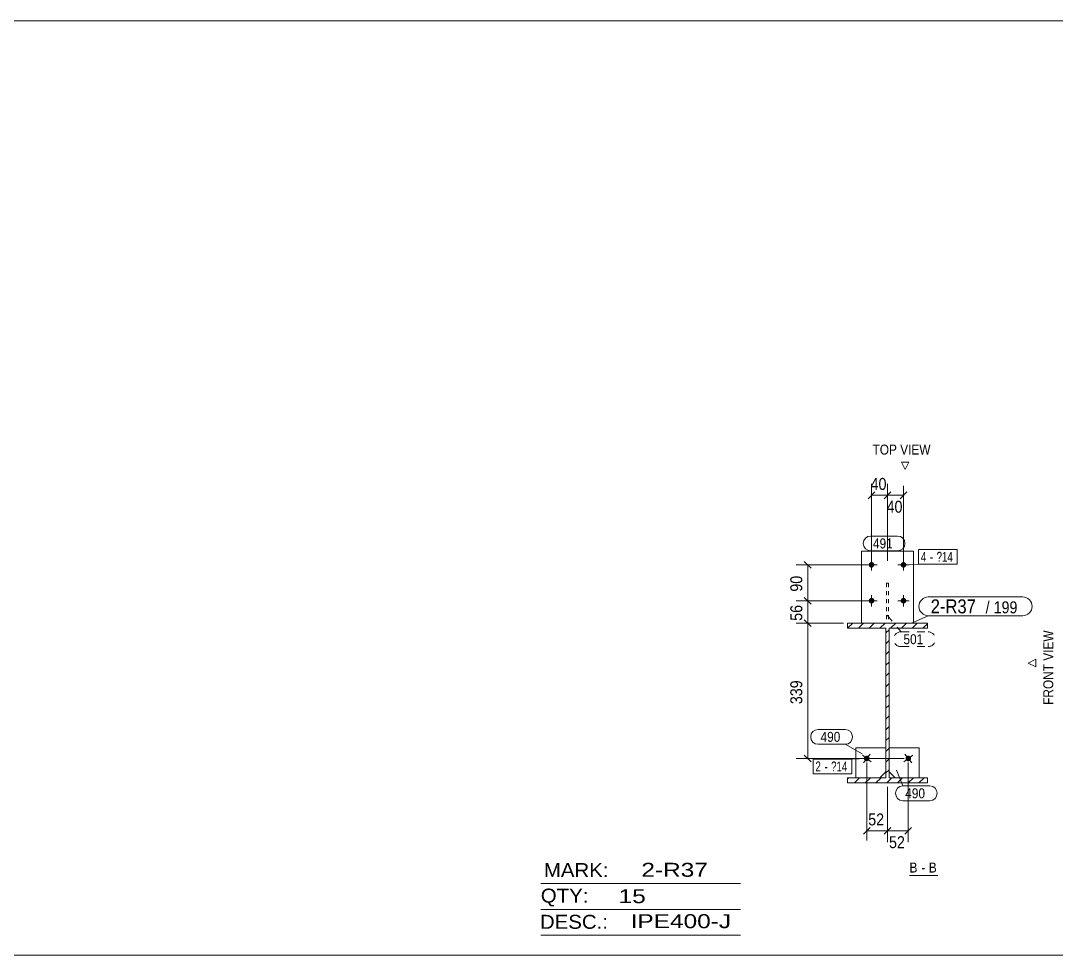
# Model space of a CAD drawing. Header units: millimetres. Extents: x 2 to 1174, y 1 to 825.
# Drawn here: x 261.7 to 521.1, y 5 to 239 of the extents above; entities that cross this region are included whole.
import ezdxf

# ---------------------------------------------------------------- set-up
doc = ezdxf.new("R2010")
doc.units = ezdxf.units.MM
for name, pattern in [('XKITLINE00', [0]), ('XKITLINE01', [4, 1, -1, 1, -1]), ('XKITLINE02', [4, 2, -2])]:
    doc.linetypes.add(name, pattern=pattern)
for name, color, linetype, lineweight in [('Bolt', 3, 'Continuous', 0), ('BoltMark', 7, 'Continuous', 0), ('Dimensions', 7, 'Continuous', 0), ('DrawingSheet', 5, 'Continuous', 0), ('OtherObjectType', 7, 'Continuous', 0), ('Part', 2, 'Continuous', 0), ('PartMark', 7, 'Continuous', 0)]:
    doc.layers.add(name, color=color, linetype=linetype, lineweight=lineweight)
doc.styles.add('ARIAL', font='ARIAL.TTF')
doc.styles.add('ARIAL_NARROW', font='ARIALN.TTF')

# ---------------------------------------------------------------- blocks, each defined once
blk = doc.blocks.new('*A1')
at = {"layer": 'Part', "color": 7, "linetype": 'XKITLINE00', "lineweight": 0}
for p, q in [((468.84, 86.87), (470.14, 88.17)), ((468.84, 86.87), (468.84, 86.87)), ((471.53, 86.87), (472.83, 88.17)), ((474.22, 86.87), (475.52, 88.17)), ((476.92, 86.87), (478.22, 88.17)), ((478.44, 85.7), (479.24, 86.5)), ((479.61, 86.87), (480.91, 88.17)), ((482.31, 86.87), (483.61, 88.17)), ((485, 86.87), (486.3, 88.17)), ((487.69, 86.87), (488.84, 88.01)), ((478.44, 83), (479.24, 83.8)), ((478.44, 80.31), (479.24, 81.11)), ((478.44, 77.61), (479.24, 78.41)), ((478.44, 74.92), (479.24, 75.72)), ((478.44, 72.23), (479.24, 73.03)), ((478.44, 69.53), (479.24, 70.33)), ((478.44, 66.84), (479.24, 67.64)), ((478.44, 64.14), (479.24, 64.94)), ((478.44, 61.45), (479.24, 62.25)), ((478.44, 58.76), (479.24, 59.56)), ((478.44, 56.06), (479.24, 56.86)), ((478.44, 53.37), (479.24, 54.17)), ((468.84, 49.16), (469.15, 49.47)), ((470.55, 48.17), (471.85, 49.47)), ((473.24, 48.17), (474.54, 49.47)), ((475.93, 48.17), (477.23, 49.47)), ((478.44, 50.67), (479.24, 51.47)), ((478.63, 48.17), (479.93, 49.47)), ((481.32, 48.17), (482.62, 49.47)), ((484.02, 48.17), (485.32, 49.47)), ((486.71, 48.17), (488.01, 49.47))]:
    blk.add_line(p, q, dxfattribs=at)
blk = doc.blocks.new('*A158')
at = {"layer": 'Bolt'}
blk.add_hatch(color=3, dxfattribs=at).paths.add_polyline_path([(483.63, 54.85), (483.66, 54.87), (483.69, 54.88), (483.72, 54.9), (483.75, 54.91), (483.78, 54.93), (483.82, 54.94), (483.85, 54.95), (483.88, 54.96), (483.92, 54.96), (483.95, 54.97), (483.99, 54.97), (484.02, 54.97), (484.05, 54.97), (484.09, 54.97), (484.12, 54.97), (484.16, 54.96), (484.19, 54.96), (484.22, 54.95), (484.26, 54.94), (484.29, 54.93), (484.32, 54.91), (484.35, 54.9), (484.38, 54.88), (484.41, 54.86), (484.44, 54.85), (484.47, 54.82), (484.49, 54.8), (484.52, 54.78), (484.54, 54.76), (484.57, 54.73), (484.59, 54.7), (484.61, 54.68), (484.63, 54.65), (484.65, 54.62), (484.66, 54.59), (484.68, 54.56), (484.69, 54.52), (484.7, 54.49), (484.71, 54.46), (484.72, 54.43), (484.73, 54.39), (484.73, 54.36), (484.73, 54.32), (484.74, 54.29), (484.74, 54.26), (484.73, 54.22), (484.73, 54.19), (484.73, 54.15), (484.72, 54.12), (484.71, 54.09), (484.7, 54.05), (484.69, 54.02), (484.68, 53.99), (484.66, 53.96), (484.64, 53.93), (484.63, 53.9), (484.61, 53.87), (484.59, 53.84), (484.56, 53.82), (484.54, 53.79), (484.52, 53.77), (484.49, 53.74), (484.47, 53.72), (484.44, 53.7), (484.41, 53.68), (484.38, 53.66), (484.35, 53.65), (484.32, 53.63), (484.29, 53.62), (484.25, 53.61), (484.22, 53.6), (484.19, 53.59), (484.15, 53.58), (484.12, 53.58), (484.09, 53.58), (484.05, 53.57), (484.02, 53.57), (483.98, 53.58), (483.95, 53.58), (483.91, 53.58), (483.88, 53.59), (483.85, 53.6), (483.81, 53.61), (483.78, 53.62), (483.75, 53.63), (483.72, 53.65), (483.69, 53.67), (483.66, 53.68), (483.63, 53.7), (483.6, 53.72), (483.58, 53.74), (483.55, 53.77), (483.53, 53.79), (483.5, 53.82), (483.48, 53.84), (483.46, 53.87), (483.44, 53.9), (483.43, 53.93), (483.41, 53.96), (483.4, 53.99), (483.38, 54.02), (483.37, 54.06), (483.36, 54.09), (483.35, 54.12), (483.35, 54.16), (483.34, 54.19), (483.34, 54.22), (483.34, 54.26), (483.34, 54.29), (483.34, 54.33), (483.34, 54.36), (483.35, 54.39), (483.35, 54.43), (483.36, 54.46), (483.37, 54.49), (483.38, 54.53), (483.4, 54.56), (483.41, 54.59), (483.43, 54.62), (483.44, 54.65), (483.46, 54.68), (483.48, 54.71), (483.51, 54.73), (483.53, 54.76), (483.55, 54.78), (483.58, 54.8), (483.61, 54.83)], flags=17)
at = {"layer": 'Bolt', "color": 3, "linetype": 'XKITLINE00', "lineweight": 0}
for p, q in [((482.93, 53.41), (485.14, 55.13)), ((483.18, 55.38), (484.9, 53.17))]:
    blk.add_line(p, q, dxfattribs=at)
blk = doc.blocks.new('*A159')
at = {"layer": 'Bolt'}
for points in [[(475.53, 102.74), (475.53, 102.7), (475.53, 102.67), (475.52, 102.64), (475.51, 102.6), (475.51, 102.57), (475.49, 102.54), (475.48, 102.51), (475.47, 102.47), (475.45, 102.44), (475.44, 102.41), (475.42, 102.38), (475.4, 102.36), (475.38, 102.33), (475.35, 102.3), (475.33, 102.28), (475.31, 102.25), (475.28, 102.23), (475.25, 102.21), (475.22, 102.19), (475.2, 102.17), (475.17, 102.16), (475.13, 102.14), (475.1, 102.13), (475.07, 102.11), (475.04, 102.1), (475.01, 102.09), (474.97, 102.09), (474.94, 102.08), (474.9, 102.08), (474.87, 102.07), (474.84, 102.07), (474.8, 102.07), (474.77, 102.08), (474.73, 102.08), (474.7, 102.09), (474.67, 102.09), (474.63, 102.1), (474.6, 102.11), (474.57, 102.13), (474.54, 102.14), (474.51, 102.16), (474.48, 102.17), (474.45, 102.19), (474.42, 102.21), (474.39, 102.23), (474.37, 102.25), (474.34, 102.28), (474.32, 102.3), (474.29, 102.33), (474.27, 102.36), (474.25, 102.38), (474.24, 102.41), (474.22, 102.44), (474.2, 102.47), (474.19, 102.51), (474.18, 102.54), (474.17, 102.57), (474.16, 102.6), (474.15, 102.64), (474.14, 102.67), (474.14, 102.7), (474.14, 102.74), (474.14, 102.77), (474.14, 102.81), (474.14, 102.84), (474.14, 102.88), (474.15, 102.91), (474.16, 102.94), (474.17, 102.98), (474.18, 103.01), (474.19, 103.04), (474.2, 103.07), (474.22, 103.1), (474.24, 103.13), (474.25, 103.16), (474.27, 103.19), (474.29, 103.22), (474.32, 103.24), (474.34, 103.27), (474.37, 103.29), (474.39, 103.31), (474.42, 103.34), (474.45, 103.36), (474.48, 103.37), (474.51, 103.39), (474.54, 103.41), (474.57, 103.42), (474.6, 103.43), (474.63, 103.44), (474.67, 103.45), (474.7, 103.46), (474.73, 103.47), (474.77, 103.47), (474.8, 103.47), (474.84, 103.47), (474.87, 103.47), (474.9, 103.47), (474.94, 103.47), (474.97, 103.46), (475.01, 103.45), (475.04, 103.44), (475.07, 103.43), (475.1, 103.42), (475.13, 103.41), (475.17, 103.39), (475.2, 103.37), (475.22, 103.36), (475.25, 103.34), (475.28, 103.31), (475.31, 103.29), (475.33, 103.27), (475.35, 103.24), (475.38, 103.22), (475.4, 103.19), (475.42, 103.16), (475.44, 103.13), (475.45, 103.1), (475.47, 103.07), (475.48, 103.04), (475.49, 103.01), (475.51, 102.98), (475.51, 102.94), (475.52, 102.91), (475.53, 102.88), (475.53, 102.84), (475.53, 102.81), (475.54, 102.77)], [(483.53, 102.74), (483.53, 102.7), (483.53, 102.67), (483.52, 102.64), (483.51, 102.6), (483.51, 102.57), (483.49, 102.54), (483.48, 102.51), (483.47, 102.47), (483.45, 102.44), (483.44, 102.41), (483.42, 102.38), (483.4, 102.36), (483.38, 102.33), (483.35, 102.3), (483.33, 102.28), (483.31, 102.25), (483.28, 102.23), (483.25, 102.21), (483.22, 102.19), (483.2, 102.17), (483.17, 102.16), (483.13, 102.14), (483.1, 102.13), (483.07, 102.11), (483.04, 102.1), (483.01, 102.09), (482.97, 102.09), (482.94, 102.08), (482.9, 102.08), (482.87, 102.07), (482.84, 102.07), (482.8, 102.07), (482.77, 102.08), (482.73, 102.08), (482.7, 102.09), (482.67, 102.09), (482.63, 102.1), (482.6, 102.11), (482.57, 102.13), (482.54, 102.14), (482.51, 102.16), (482.48, 102.17), (482.45, 102.19), (482.42, 102.21), (482.39, 102.23), (482.37, 102.25), (482.34, 102.28), (482.32, 102.3), (482.29, 102.33), (482.27, 102.36), (482.25, 102.38), (482.24, 102.41), (482.22, 102.44), (482.2, 102.47), (482.19, 102.51), (482.18, 102.54), (482.17, 102.57), (482.16, 102.6), (482.15, 102.64), (482.14, 102.67), (482.14, 102.7), (482.14, 102.74), (482.14, 102.77), (482.14, 102.81), (482.14, 102.84), (482.14, 102.88), (482.15, 102.91), (482.16, 102.94), (482.17, 102.98), (482.18, 103.01), (482.19, 103.04), (482.2, 103.07), (482.22, 103.1), (482.24, 103.13), (482.25, 103.16), (482.27, 103.19), (482.29, 103.22), (482.32, 103.24), (482.34, 103.27), (482.37, 103.29), (482.39, 103.31), (482.42, 103.34), (482.45, 103.36), (482.48, 103.37), (482.51, 103.39), (482.54, 103.41), (482.57, 103.42), (482.6, 103.43), (482.63, 103.44), (482.67, 103.45), (482.7, 103.46), (482.73, 103.47), (482.77, 103.47), (482.8, 103.47), (482.84, 103.47), (482.87, 103.47), (482.9, 103.47), (482.94, 103.47), (482.97, 103.46), (483.01, 103.45), (483.04, 103.44), (483.07, 103.43), (483.1, 103.42), (483.13, 103.41), (483.17, 103.39), (483.2, 103.37), (483.22, 103.36), (483.25, 103.34), (483.28, 103.31), (483.31, 103.29), (483.33, 103.27), (483.35, 103.24), (483.38, 103.22), (483.4, 103.19), (483.42, 103.16), (483.44, 103.13), (483.45, 103.1), (483.47, 103.07), (483.48, 103.04), (483.49, 103.01), (483.51, 102.98), (483.51, 102.94), (483.52, 102.91), (483.53, 102.88), (483.53, 102.84), (483.53, 102.81), (483.54, 102.77)], [(475.53, 93.74), (475.53, 93.7), (475.53, 93.67), (475.52, 93.64), (475.51, 93.6), (475.51, 93.57), (475.49, 93.54), (475.48, 93.51), (475.47, 93.47), (475.45, 93.44), (475.44, 93.41), (475.42, 93.38), (475.4, 93.36), (475.38, 93.33), (475.35, 93.3), (475.33, 93.28), (475.31, 93.25), (475.28, 93.23), (475.25, 93.21), (475.22, 93.19), (475.2, 93.17), (475.17, 93.16), (475.13, 93.14), (475.1, 93.13), (475.07, 93.11), (475.04, 93.1), (475.01, 93.09), (474.97, 93.09), (474.94, 93.08), (474.9, 93.08), (474.87, 93.07), (474.84, 93.07), (474.8, 93.07), (474.77, 93.08), (474.73, 93.08), (474.7, 93.09), (474.67, 93.09), (474.63, 93.1), (474.6, 93.11), (474.57, 93.13), (474.54, 93.14), (474.51, 93.16), (474.48, 93.17), (474.45, 93.19), (474.42, 93.21), (474.39, 93.23), (474.37, 93.25), (474.34, 93.28), (474.32, 93.3), (474.29, 93.33), (474.27, 93.36), (474.25, 93.38), (474.24, 93.41), (474.22, 93.44), (474.2, 93.47), (474.19, 93.51), (474.18, 93.54), (474.17, 93.57), (474.16, 93.6), (474.15, 93.64), (474.14, 93.67), (474.14, 93.7), (474.14, 93.74), (474.14, 93.77), (474.14, 93.81), (474.14, 93.84), (474.14, 93.88), (474.15, 93.91), (474.16, 93.94), (474.17, 93.98), (474.18, 94.01), (474.19, 94.04), (474.2, 94.07), (474.22, 94.1), (474.24, 94.13), (474.25, 94.16), (474.27, 94.19), (474.29, 94.22), (474.32, 94.24), (474.34, 94.27), (474.37, 94.29), (474.39, 94.31), (474.42, 94.34), (474.45, 94.36), (474.48, 94.37), (474.51, 94.39), (474.54, 94.41), (474.57, 94.42), (474.6, 94.43), (474.63, 94.44), (474.67, 94.45), (474.7, 94.46), (474.73, 94.47), (474.77, 94.47), (474.8, 94.47), (474.84, 94.47), (474.87, 94.47), (474.9, 94.47), (474.94, 94.47), (474.97, 94.46), (475.01, 94.45), (475.04, 94.44), (475.07, 94.43), (475.1, 94.42), (475.13, 94.41), (475.17, 94.39), (475.2, 94.37), (475.22, 94.36), (475.25, 94.34), (475.28, 94.31), (475.31, 94.29), (475.33, 94.27), (475.35, 94.24), (475.38, 94.22), (475.4, 94.19), (475.42, 94.16), (475.44, 94.13), (475.45, 94.1), (475.47, 94.07), (475.48, 94.04), (475.49, 94.01), (475.51, 93.98), (475.51, 93.94), (475.52, 93.91), (475.53, 93.88), (475.53, 93.84), (475.53, 93.81), (475.54, 93.77)], [(483.53, 93.74), (483.53, 93.7), (483.53, 93.67), (483.52, 93.64), (483.51, 93.6), (483.51, 93.57), (483.49, 93.54), (483.48, 93.51), (483.47, 93.47), (483.45, 93.44), (483.44, 93.41), (483.42, 93.38), (483.4, 93.36), (483.38, 93.33), (483.35, 93.3), (483.33, 93.28), (483.31, 93.25), (483.28, 93.23), (483.25, 93.21), (483.22, 93.19), (483.2, 93.17), (483.17, 93.16), (483.13, 93.14), (483.1, 93.13), (483.07, 93.11), (483.04, 93.1), (483.01, 93.09), (482.97, 93.09), (482.94, 93.08), (482.9, 93.08), (482.87, 93.07), (482.84, 93.07), (482.8, 93.07), (482.77, 93.08), (482.73, 93.08), (482.7, 93.09), (482.67, 93.09), (482.63, 93.1), (482.6, 93.11), (482.57, 93.13), (482.54, 93.14), (482.51, 93.16), (482.48, 93.17), (482.45, 93.19), (482.42, 93.21), (482.39, 93.23), (482.37, 93.25), (482.34, 93.28), (482.32, 93.3), (482.29, 93.33), (482.27, 93.36), (482.25, 93.38), (482.24, 93.41), (482.22, 93.44), (482.2, 93.47), (482.19, 93.51), (482.18, 93.54), (482.17, 93.57), (482.16, 93.6), (482.15, 93.64), (482.14, 93.67), (482.14, 93.7), (482.14, 93.74), (482.14, 93.77), (482.14, 93.81), (482.14, 93.84), (482.14, 93.88), (482.15, 93.91), (482.16, 93.94), (482.17, 93.98), (482.18, 94.01), (482.19, 94.04), (482.2, 94.07), (482.22, 94.1), (482.24, 94.13), (482.25, 94.16), (482.27, 94.19), (482.29, 94.22), (482.32, 94.24), (482.34, 94.27), (482.37, 94.29), (482.39, 94.31), (482.42, 94.34), (482.45, 94.36), (482.48, 94.37), (482.51, 94.39), (482.54, 94.41), (482.57, 94.42), (482.6, 94.43), (482.63, 94.44), (482.67, 94.45), (482.7, 94.46), (482.73, 94.47), (482.77, 94.47), (482.8, 94.47), (482.84, 94.47), (482.87, 94.47), (482.9, 94.47), (482.94, 94.47), (482.97, 94.46), (483.01, 94.45), (483.04, 94.44), (483.07, 94.43), (483.1, 94.42), (483.13, 94.41), (483.17, 94.39), (483.2, 94.37), (483.22, 94.36), (483.25, 94.34), (483.28, 94.31), (483.31, 94.29), (483.33, 94.27), (483.35, 94.24), (483.38, 94.22), (483.4, 94.19), (483.42, 94.16), (483.44, 94.13), (483.45, 94.1), (483.47, 94.07), (483.48, 94.04), (483.49, 94.01), (483.51, 93.98), (483.51, 93.94), (483.52, 93.91), (483.53, 93.88), (483.53, 93.84), (483.53, 93.81), (483.54, 93.77)]]:
    blk.add_hatch(color=3, dxfattribs=at).paths.add_polyline_path(points, flags=17)
at = {"layer": 'Bolt', "color": 3, "linetype": 'XKITLINE00', "lineweight": 0}
for p, q in [((474.84, 104.17), (474.84, 101.37)), ((482.84, 104.17), (482.84, 101.37)), ((476.24, 102.77), (473.44, 102.77)), ((484.24, 102.77), (481.44, 102.77)), ((476.24, 93.77), (473.44, 93.77)), ((474.84, 95.17), (474.84, 92.37)), ((484.24, 93.77), (481.44, 93.77)), ((482.84, 95.17), (482.84, 92.37))]:
    blk.add_line(p, q, dxfattribs=at)
blk = doc.blocks.new('*A160')
at = {"layer": 'Bolt'}
blk.add_hatch(color=3, dxfattribs=at).paths.add_polyline_path([(473.18, 53.74), (473.15, 53.77), (473.13, 53.79), (473.11, 53.82), (473.08, 53.84), (473.06, 53.87), (473.04, 53.9), (473.03, 53.93), (473.01, 53.96), (473, 53.99), (472.98, 54.02), (472.97, 54.05), (472.96, 54.09), (472.95, 54.12), (472.95, 54.15), (472.94, 54.19), (472.94, 54.22), (472.94, 54.26), (472.94, 54.29), (472.94, 54.32), (472.94, 54.36), (472.95, 54.39), (472.95, 54.43), (472.96, 54.46), (472.97, 54.49), (472.98, 54.52), (473, 54.56), (473.01, 54.59), (473.03, 54.62), (473.04, 54.65), (473.06, 54.68), (473.08, 54.7), (473.1, 54.73), (473.13, 54.76), (473.15, 54.78), (473.18, 54.8), (473.2, 54.82), (473.23, 54.85), (473.26, 54.86), (473.29, 54.88), (473.32, 54.9), (473.35, 54.91), (473.38, 54.93), (473.41, 54.94), (473.45, 54.95), (473.48, 54.96), (473.51, 54.96), (473.55, 54.97), (473.58, 54.97), (473.62, 54.97), (473.65, 54.97), (473.69, 54.97), (473.72, 54.97), (473.75, 54.96), (473.79, 54.96), (473.82, 54.95), (473.85, 54.94), (473.89, 54.93), (473.92, 54.91), (473.95, 54.9), (473.98, 54.88), (474.01, 54.87), (474.04, 54.85), (474.07, 54.83), (474.09, 54.8), (474.12, 54.78), (474.14, 54.76), (474.16, 54.73), (474.19, 54.71), (474.21, 54.68), (474.23, 54.65), (474.24, 54.62), (474.26, 54.59), (474.28, 54.56), (474.29, 54.53), (474.3, 54.49), (474.31, 54.46), (474.32, 54.43), (474.33, 54.39), (474.33, 54.36), (474.33, 54.33), (474.34, 54.29), (474.34, 54.26), (474.33, 54.22), (474.33, 54.19), (474.33, 54.16), (474.32, 54.12), (474.31, 54.09), (474.3, 54.06), (474.29, 54.02), (474.28, 53.99), (474.26, 53.96), (474.25, 53.93), (474.23, 53.9), (474.21, 53.87), (474.19, 53.84), (474.17, 53.82), (474.14, 53.79), (474.12, 53.77), (474.09, 53.74), (474.07, 53.72), (474.04, 53.7), (474.01, 53.68), (473.98, 53.67), (473.95, 53.65), (473.92, 53.63), (473.89, 53.62), (473.86, 53.61), (473.82, 53.6), (473.79, 53.59), (473.76, 53.58), (473.72, 53.58), (473.69, 53.58), (473.65, 53.57), (473.62, 53.57), (473.59, 53.58), (473.55, 53.58), (473.52, 53.58), (473.48, 53.59), (473.45, 53.6), (473.42, 53.61), (473.38, 53.62), (473.35, 53.63), (473.32, 53.65), (473.29, 53.66), (473.26, 53.68), (473.23, 53.7), (473.21, 53.72)], flags=17)
at = {"layer": 'Bolt', "color": 3, "linetype": 'XKITLINE00', "lineweight": 0}
for p, q in [((474.74, 53.41), (472.53, 55.13)), ((472.78, 53.17), (474.5, 55.38))]:
    blk.add_line(p, q, dxfattribs=at)
blk = doc.blocks.new('*A161')
at = {"layer": 'Part', "color": 2, "linetype": 'XKITLINE00', "lineweight": 0}
for p, q in [((468.84, 86.87), (468.84, 88.17)), ((468.84, 88.17), (488.84, 88.17)), ((478.44, 86.87), (468.84, 86.87)), ((478.44, 49.47), (478.44, 86.87)), ((488.84, 86.87), (479.24, 86.87)), ((479.24, 86.87), (479.24, 49.47)), ((488.84, 88.17), (488.84, 86.87)), ((468.84, 48.17), (468.84, 49.47)), ((468.84, 49.47), (478.44, 49.47)), ((479.24, 49.47), (488.84, 49.47)), ((488.84, 49.47), (488.84, 48.17)), ((488.84, 48.17), (468.84, 48.17))]:
    blk.add_line(p, q, dxfattribs=at)
blk = doc.blocks.new('*A162')
at = {"layer": 'Part', "color": 2, "linetype": 'XKITLINE00', "lineweight": 0}
for p, q in [((479.24, 56.97), (486.74, 56.97)), ((486.74, 56.97), (486.74, 49.47)), ((480.74, 49.47), (479.24, 50.97))]:
    blk.add_line(p, q, dxfattribs=at)
at = {"layer": 'Part', "color": 7, "linetype": 'XKITLINE01', "lineweight": 0}
for p, q in [((479.24, 50.97), (479.24, 56.97)), ((486.74, 49.47), (480.74, 49.47))]:
    blk.add_line(p, q, dxfattribs=at)
blk = doc.blocks.new('*A163')
at = {"layer": 'Part', "color": 2, "linetype": 'XKITLINE00', "lineweight": 0}
for p, q in [((472.34, 88.17), (472.34, 106.17)), ((472.34, 106.17), (485.34, 106.17)), ((485.34, 88.17), (485.34, 106.17))]:
    blk.add_line(p, q, dxfattribs=at)
at = {"layer": 'Part', "color": 7, "linetype": 'XKITLINE01', "lineweight": 0}
blk.add_line((472.34, 88.17), (485.34, 88.17), dxfattribs=at)
blk = doc.blocks.new('*A164')
at = {"layer": 'Part', "color": 2, "linetype": 'XKITLINE00', "lineweight": 0}
for p, q in [((478.44, 56.97), (470.94, 56.97)), ((470.94, 56.97), (470.94, 49.47)), ((476.94, 49.47), (478.44, 50.97))]:
    blk.add_line(p, q, dxfattribs=at)
at = {"layer": 'Part', "color": 7, "linetype": 'XKITLINE01', "lineweight": 0}
for p, q in [((478.44, 50.97), (478.44, 56.97)), ((470.94, 49.47), (476.94, 49.47))]:
    blk.add_line(p, q, dxfattribs=at)
blk = doc.blocks.new('*A165')
at = {"layer": 'Part', "color": 7, "linetype": 'XKITLINE01', "lineweight": 0}
for p, q in [((479.09, 98.17), (478.59, 98.17)), ((478.59, 98.17), (478.59, 88.17)), ((479.09, 98.17), (479.09, 88.17)), ((479.09, 88.17), (478.59, 88.17))]:
    blk.add_line(p, q, dxfattribs=at)
blk = doc.blocks.new('*A187')
at = {"layer": 'DrawingSheet', "color": 5, "linetype": 'XKITLINE00', "lineweight": 0}
blk.add_line((5, 5), (1174, 5), dxfattribs=at)
blk = doc.blocks.new('*A191')
at = {"layer": 'OtherObjectType', "color": 6, "linetype": 'XKITLINE00', "lineweight": 0}
for p, q in [((392, 23), (442, 23)), ((392, 16.5), (442, 16.5)), ((392, 10), (442, 10))]:
    blk.add_line(p, q, dxfattribs=at)
at = {"layer": 'OtherObjectType', "color": 6, "style": 'ARIAL_NARROW'}
for s, width, p in [('MARK:', 1.275, (392.77, 24.58)), ('2-R37', 1.525501, (417.19, 24.65)), ('QTY:', 1.275, (392, 18.19)), ('15', 1.525501, (411.49, 18.05)), ('DESC.:', 1.275, (391.79, 11.63)), ('IPE400-J', 1.525501, (414.5, 11.79))]:
    blk.add_text(s, height=3.5, dxfattribs=dict(at, width=width)).set_placement(p)
blk = doc.blocks.new('*A195')
at = {"layer": 'Dimensions', "color": 7, "linetype": 'XKITLINE00', "lineweight": 0}
blk.add_line((104.06, 239.01), (1002.21, 239.01), dxfattribs=at)
blk = doc.blocks.new('*A372')
at = {"layer": 'Dimensions', "color": 7, "linetype": 'XKITLINE00', "lineweight": 0}
for p, q in [((473.64, 53.27), (473.64, 33.77)), ((478.84, 47.17), (478.84, 33.77)), ((474.48, 37.02), (472.79, 35.32)), ((479.68, 37.02), (477.99, 35.32)), ((473.64, 36.17), (478.84, 36.17))]:
    blk.add_line(p, q, dxfattribs=at)
at = {"layer": 'Dimensions', "color": 3}
for p in [(473.64, 36.17), (478.84, 36.17)]:
    blk.add_point(p, dxfattribs=at)
at = {"layer": 'Dimensions', "color": 3, "style": 'ARIAL', "width": 0.85}
blk.add_text('52', height=3, dxfattribs=at).set_placement((474.01, 37.52))
blk = doc.blocks.new('*A373')
at = {"layer": 'Dimensions', "color": 7, "linetype": 'XKITLINE00', "lineweight": 0}
for p, q in [((484.04, 53.27), (484.04, 33.32)), ((478.84, 47.17), (478.84, 33.32)), ((479.68, 37.02), (477.99, 35.32)), ((484.88, 37.02), (483.19, 35.32)), ((478.84, 36.17), (484.04, 36.17))]:
    blk.add_line(p, q, dxfattribs=at)
at = {"layer": 'Dimensions', "color": 3}
for p in [(478.84, 36.17), (484.04, 36.17)]:
    blk.add_point(p, dxfattribs=at)
at = {"layer": 'Dimensions', "color": 3, "style": 'ARIAL', "width": 0.85}
blk.add_text('52', height=3, dxfattribs=at).set_placement((479.21, 31.82))
blk = doc.blocks.new('*A374')
at = {"layer": 'Dimensions', "color": 7, "linetype": 'XKITLINE00', "lineweight": 0}
for p, q in [((474.84, 103.77), (474.84, 123.02)), ((478.84, 103.77), (478.84, 123.02)), ((475.68, 121.02), (473.99, 119.32)), ((474.84, 120.17), (478.84, 120.17)), ((479.68, 121.02), (477.99, 119.32))]:
    blk.add_line(p, q, dxfattribs=at)
at = {"layer": 'Dimensions', "color": 3}
for p in [(474.84, 120.17), (478.84, 120.17)]:
    blk.add_point(p, dxfattribs=at)
at = {"layer": 'Dimensions', "color": 3, "style": 'ARIAL', "width": 0.85}
blk.add_text('40', height=3, dxfattribs=at).set_placement((474.61, 121.52))
blk = doc.blocks.new('*A375')
at = {"layer": 'Dimensions', "color": 7, "linetype": 'XKITLINE00', "lineweight": 0}
for p, q in [((478.84, 103.77), (478.84, 122.57)), ((482.84, 103.77), (482.84, 122.57)), ((479.68, 121.02), (477.99, 119.32)), ((478.84, 120.17), (482.84, 120.17)), ((483.68, 121.02), (481.99, 119.32))]:
    blk.add_line(p, q, dxfattribs=at)
at = {"layer": 'Dimensions', "color": 3}
for p in [(478.84, 120.17), (482.84, 120.17)]:
    blk.add_point(p, dxfattribs=at)
at = {"layer": 'Dimensions', "color": 3, "style": 'ARIAL', "width": 0.85}
blk.add_text('40', height=3, dxfattribs=at).set_placement((478.61, 115.82))
blk = doc.blocks.new('*A376')
at = {"layer": 'Dimensions', "color": 7, "linetype": 'XKITLINE00', "lineweight": 0}
for p, q in [((457.99, 89.02), (459.68, 87.32)), ((467.84, 88.17), (455.99, 88.17)), ((458.84, 54.27), (458.84, 88.17)), ((457.99, 55.12), (459.68, 53.42)), ((483.04, 54.27), (455.99, 54.27))]:
    blk.add_line(p, q, dxfattribs=at)
at = {"layer": 'Dimensions', "color": 3}
for p in [(458.84, 88.17), (458.84, 54.27)]:
    blk.add_point(p, dxfattribs=at)
at = {"layer": 'Dimensions', "color": 3, "style": 'ARIAL', "width": 0.85}
blk.add_text('339', height=3, rotation=90.0002, dxfattribs=at).set_placement((457.49, 67.89))
blk = doc.blocks.new('*A377')
at = {"layer": 'Dimensions', "color": 7, "linetype": 'XKITLINE00', "lineweight": 0}
for p, q in [((473.84, 93.77), (455.99, 93.77)), ((457.99, 94.62), (459.68, 92.92)), ((458.84, 88.17), (458.84, 93.77)), ((457.99, 89.02), (459.68, 87.32)), ((467.84, 88.17), (455.99, 88.17))]:
    blk.add_line(p, q, dxfattribs=at)
at = {"layer": 'Dimensions', "color": 3}
for p in [(458.84, 93.77), (458.84, 88.17)]:
    blk.add_point(p, dxfattribs=at)
at = {"layer": 'Dimensions', "color": 3, "style": 'ARIAL', "width": 0.85}
blk.add_text('56', height=3, rotation=90.0002, dxfattribs=at).set_placement((457.49, 88.75))
blk = doc.blocks.new('*A378')
at = {"layer": 'Dimensions', "color": 7, "linetype": 'XKITLINE00', "lineweight": 0}
for p, q in [((473.84, 102.77), (455.99, 102.77)), ((457.99, 103.62), (459.68, 101.92)), ((458.84, 93.77), (458.84, 102.77)), ((473.84, 93.77), (455.99, 93.77)), ((457.99, 94.62), (459.68, 92.92))]:
    blk.add_line(p, q, dxfattribs=at)
at = {"layer": 'Dimensions', "color": 3}
for p in [(458.84, 102.77), (458.84, 93.77)]:
    blk.add_point(p, dxfattribs=at)
at = {"layer": 'Dimensions', "color": 3, "style": 'ARIAL', "width": 0.85}
blk.add_text('90', height=3, rotation=90.0002, dxfattribs=at).set_placement((457.49, 96.05))
blk = doc.blocks.new('*A379')
at = {"layer": 'BoltMark', "color": 7, "linetype": 'XKITLINE00', "lineweight": 0}
for p, q in [((486.6, 106.62), (496.29, 106.62)), ((486.6, 102.92), (486.6, 106.62)), ((496.29, 102.92), (496.29, 106.62)), ((482.84, 102.77), (486.6, 102.92)), ((486.6, 102.92), (496.29, 102.92))]:
    blk.add_line(p, q, dxfattribs=at)
at = {"layer": 'BoltMark', "color": 3, "style": 'ARIAL_NARROW', "width": 0.85}
for s, p in [('4', (487.2, 103.52)), ('-', (489.47, 103.52)), ('?14', (491.13, 103.52))]:
    blk.add_text(s, height=2.5, dxfattribs=at).set_placement(p)
blk = doc.blocks.new('*A380')
at = {"layer": 'BoltMark', "color": 7, "linetype": 'XKITLINE00', "lineweight": 0}
for p, q in [((460.18, 54.12), (469.87, 54.12)), ((460.18, 50.42), (460.18, 54.12)), ((473.64, 54.27), (469.87, 54.12)), ((469.87, 50.42), (469.87, 54.12)), ((460.18, 50.42), (469.87, 50.42))]:
    blk.add_line(p, q, dxfattribs=at)
at = {"layer": 'BoltMark', "color": 3, "style": 'ARIAL_NARROW', "width": 0.85}
for s, p in [('2', (460.78, 51.02)), ('-', (463.05, 51.02)), ('?14', (464.71, 51.02))]:
    blk.add_text(s, height=2.5, dxfattribs=at).set_placement(p)
blk = doc.blocks.new('*A381')
at = {"layer": 'PartMark', "color": 7, "linetype": 'XKITLINE00', "lineweight": 0}
for p, q in [((489.05, 94.72), (512.7, 94.72)), ((484.81, 88.12), (489.05, 90.02)), ((489.05, 90.02), (512.7, 90.02))]:
    blk.add_line(p, q, dxfattribs=at)
for centre, start, end in [((489.05, 92.37), 90, 270), ((512.7, 92.37), 270, 90)]:
    blk.add_arc(centre, 2.35, start, end, dxfattribs=at)
at = {"layer": 'PartMark', "color": 1, "style": 'ARIAL', "width": 0.85}
blk.add_text('2-R37', height=3.5, dxfattribs=at).set_placement((489.65, 90.62))
at = {"layer": 'PartMark', "color": 3, "style": 'ARIAL', "width": 0.85}
for s, p in [('/', (503.41, 90.62)), ('199', (505.42, 90.62))]:
    blk.add_text(s, height=3, dxfattribs=at).set_placement(p)
blk = doc.blocks.new('*A382')
at = {"layer": 'PartMark', "color": 7, "linetype": 'XKITLINE00', "lineweight": 0}
for p, q in [((481.12, 51.35), (482.67, 47.41)), ((482.67, 47.41), (489.43, 47.41)), ((482.67, 43.71), (489.43, 43.71))]:
    blk.add_line(p, q, dxfattribs=at)
for centre, start, end in [((482.67, 45.56), 90, 270), ((489.43, 45.56), 270, 90)]:
    blk.add_arc(centre, 1.85, start, end, dxfattribs=at)
at = {"layer": 'PartMark', "color": 3, "style": 'ARIAL', "width": 0.85}
blk.add_text('490', height=2.5, dxfattribs=at).set_placement((483.27, 44.31))
blk = doc.blocks.new('*A383')
at = {"layer": 'PartMark', "color": 7, "linetype": 'XKITLINE00', "lineweight": 0}
for p, q in [((474.59, 109.97), (481.35, 109.97)), ((474.59, 106.27), (481.35, 106.27))]:
    blk.add_line(p, q, dxfattribs=at)
for centre, start, end in [((474.59, 108.12), 90, 270), ((481.35, 108.12), 270, 90)]:
    blk.add_arc(centre, 1.85, start, end, dxfattribs=at)
at = {"layer": 'PartMark', "color": 3, "style": 'ARIAL', "width": 0.85}
blk.add_text('491', height=2.5, dxfattribs=at).set_placement((475.19, 106.87))
blk = doc.blocks.new('*A384')
at = {"layer": 'PartMark', "color": 7, "linetype": 'XKITLINE00', "lineweight": 0}
for p, q in [((461.46, 61.54), (468.22, 61.54)), ((461.46, 57.84), (468.22, 57.84)), ((472.47, 55.44), (468.22, 57.84))]:
    blk.add_line(p, q, dxfattribs=at)
for centre, start, end in [((461.46, 59.69), 90, 270), ((468.22, 59.69), 270, 90)]:
    blk.add_arc(centre, 1.85, start, end, dxfattribs=at)
at = {"layer": 'PartMark', "color": 3, "style": 'ARIAL', "width": 0.85}
blk.add_text('490', height=2.5, dxfattribs=at).set_placement((462.06, 58.44))
blk = doc.blocks.new('*A385')
at = {"layer": 'PartMark', "color": 7, "linetype": 'XKITLINE02', "lineweight": 0}
for p, q in [((478.72, 90.2), (482.22, 85.99)), ((482.22, 85.99), (488.98, 85.99)), ((482.22, 82.29), (488.98, 82.29))]:
    blk.add_line(p, q, dxfattribs=at)
for centre, start, end in [((482.22, 84.14), 90, 270), ((488.98, 84.14), 270, 90)]:
    blk.add_arc(centre, 1.85, start, end, dxfattribs=at)
at = {"layer": 'PartMark', "color": 3, "style": 'ARIAL', "width": 0.85}
blk.add_text('501', height=2.5, dxfattribs=at).set_placement((482.82, 82.89))
blk = doc.blocks.new('*A386')
at = {"layer": 'OtherObjectType', "color": 7, "linetype": 'XKITLINE00', "lineweight": 0}
for p, q in [((483.24, 126.62), (482.3, 128.5)), ((482.3, 128.5), (484.18, 128.5)), ((484.18, 128.5), (483.24, 126.62)), ((483.24, 126.62), (483.24, 126.62)), ((514.1, 78.17), (515.97, 79.11)), ((515.97, 77.24), (514.1, 78.17)), ((514.1, 78.17), (514.1, 78.17)), ((515.97, 79.11), (515.97, 77.24)), ((484.34, 24.97), (491.4, 24.97))]:
    blk.add_line(p, q, dxfattribs=at)
at = {"layer": 'OtherObjectType', "color": 7, "style": 'ARIAL', "width": 0.85}
for s, p in [('TOP VIEW', (475.09, 130.37)), ('B', (484.34, 25.72)), ('-', (487.31, 25.72)), ('B', (489.17, 25.72))]:
    blk.add_text(s, height=2.5, dxfattribs=at).set_placement(p)
blk.add_text('FRONT VIEW', height=2.5, rotation=90, dxfattribs=at).set_placement((520.35, 67.71))

msp = doc.modelspace()

# ---------------------------------------------------------------- block references
at = {"lineweight": 0}
for name in ['*A187', '*A195', '*A374', '*A375', '*A383', '*A379', '*A163', '*A159', '*A378', '*A165', '*A377', '*A381', '*A376', '*A385', '*A1', '*A161', '*A384', '*A164', '*A160', '*A162', '*A158', '*A380', '*A372', '*A373', '*A382', '*A191']:
    msp.add_blockref(name, (0, 0), dxfattribs=at)
at = {"layer": 'OtherObjectType', "lineweight": 0}
msp.add_blockref('*A386', (0, 0), dxfattribs=at)

doc.saveas('drawing.dxf')
